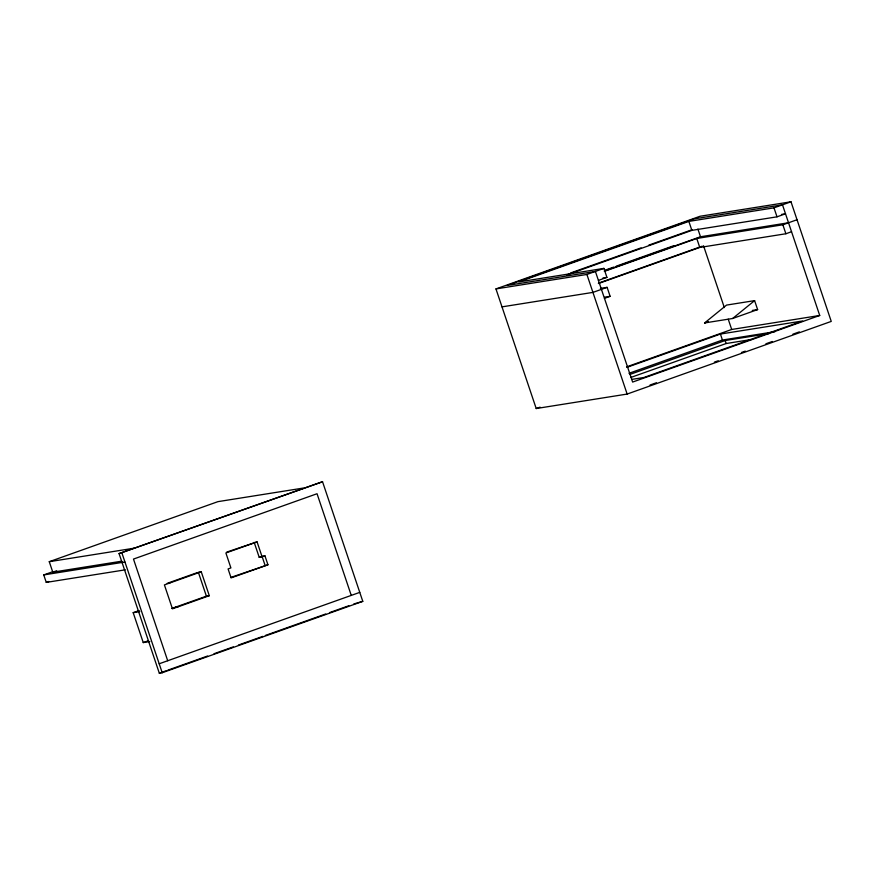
<?xml version="1.0" encoding="UTF-8"?>
<svg xmlns="http://www.w3.org/2000/svg" width="875" height="875" viewBox="0 0 875 875"><rect width="100%" height="100%" fill="white"/><g stroke="black" fill="none" stroke-linecap="round" stroke-linejoin="round"><path stroke-width="1.31" d="M704.594 322.952L726.545 305.091L754.6 300.628L757.619 309.597L732.638 318.489L704.594 322.952L708.334 321.617M732.638 318.489L754.6 300.628M495.961 288.914L700.066 216.256L791 201.797L831.25 321.409L627.145 394.067L536.211 408.537L495.961 288.914L586.895 274.455L603.903 268.395L606.922 277.364L598.423 280.394M791 201.797L773.992 207.845L688.855 221.397L518.777 281.936L603.903 268.395M570.62 272.956L641.091 247.866M648.78 245.131L692.355 229.622M566.552 274.98L691.873 230.366L777.011 216.825L785.509 213.795L781.506 214.43M604.691 270.298L613.681 267.105M616.241 266.186L674.013 245.623M604.384 270.988L700.503 236.764L788.528 222.764M604.395 271.359L696.762 238.481L782.862 224.788L797.038 219.734M598.434 283.15L702.231 246.192M598.434 283.533L699.781 247.45L785.881 233.756L791.547 231.733M604.461 298.342L610.127 296.319L607.108 287.35L592.933 292.392L501.998 306.863M121.625 561.203L52.784 572.163L49.262 561.695L217.93 501.648L302.969 488.119M626.62 366.877L731.697 329.47L819.722 315.47L782.491 204.827L694.455 218.827L507.369 285.425L595.394 271.425L632.636 382.069L819.722 315.47M125.344 569.822L46.266 582.4L43.75 574.919L52.741 571.725M626.97 367.325L720.42 334.053L802.648 320.972L643.902 377.486L631.597 379.444M52.784 572.163L56.645 570.784M119.066 553.591L322.536 481.731L362.786 601.344L162.214 672.744L159.316 673.203L119.066 553.591L322.536 481.731M628.983 373.308L722.433 340.036L775.009 331.669M629.88 374.445L725.145 340.528L769.07 333.539M46.266 582.4L48.836 581.481M536.211 408.537L540.072 407.159M630.886 377.431L726.152 343.525L751.439 339.5M650.027 385.033L656.458 382.747M714.394 362.119L718.255 360.752M741.431 352.494L745.292 351.127M765.888 343.787L772.319 341.502M792.925 334.162L799.356 331.877M226.723 552.103L257.064 541.866L262.095 556.817L264.928 555.811L267.947 564.78L231.098 577.905L228.08 568.936L230.912 567.919L225.881 552.967L257.064 541.866M168.416 582.903L197.105 572.688M201.25 571.78L164.402 584.905L172.452 608.825L209.3 595.711L201.25 571.78L198.352 572.25L206.402 596.17L209.3 595.711M254.166 542.336L259.197 557.288L264.928 555.811M230.738 577.456L267.947 564.78M149.844 641.528L143.248 642.578L133.186 612.675L139.256 610.52M171.817 608.475L206.402 596.17M143.248 642.578L148.105 640.85M159.195 663.775L359.767 592.375M159.316 673.203L166.6 670.611M167.825 670.173L207.616 656.009M214.036 653.723L233.286 646.877M238.416 645.05L262.806 636.366M265.377 635.447L325.708 613.977M329.558 612.598L348.808 605.752M353.806 603.969L362.786 601.344M602.93 277.998L606.922 277.364M600.381 288.422L607.108 287.35M604.745 297.172L610.127 296.319M752.281 310.45L757.619 309.597M49.262 561.695L134.302 548.166M43.75 574.919L123.025 562.308M122.084 562.559L124.983 562.1M259.197 557.288L262.095 556.817M167.169 583.341L170.067 582.881M133.186 612.675L139.781 611.625M175.219 607.272L178.117 606.802M782.862 224.788L785.881 233.756M773.992 207.845L777.011 216.825M697.911 229.075L700.503 236.764M703.522 245.744L724.325 307.573M728.23 319.167L731.697 329.47M696.762 238.481L699.781 247.45M688.855 221.397L691.873 230.366M725.145 340.528L726.152 343.525M720.42 334.053L722.433 340.036M586.895 274.455L627.145 394.067M351.258 595.405L317.045 493.73L133.481 559.07L167.705 660.745M262.03 556.27L265.048 565.25M121.964 553.131L162.214 672.744"/></g></svg>
